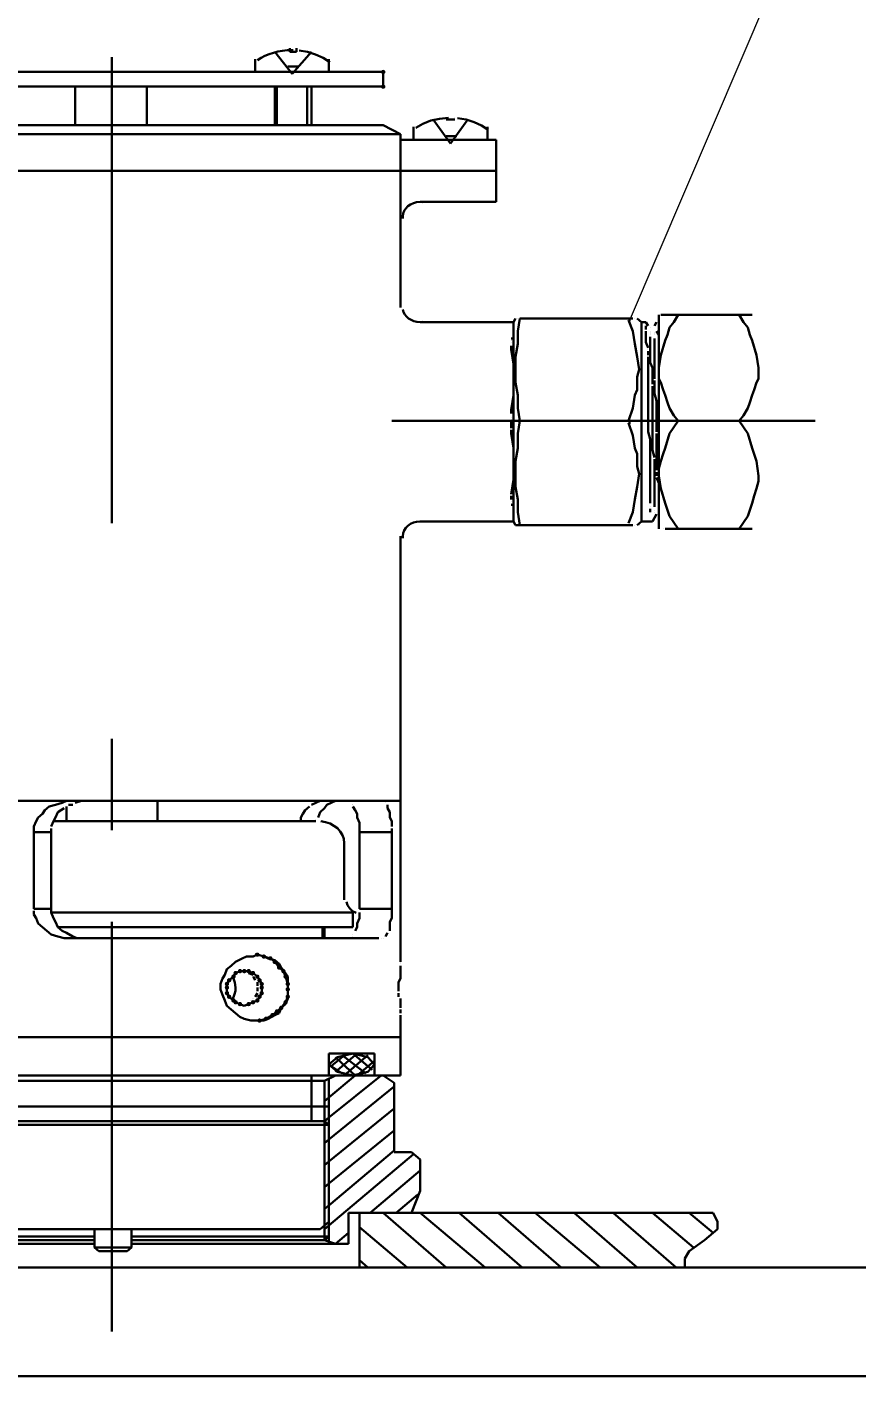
# Model space of a CAD drawing. Header units: millimetres. Extents: x 8981 to 59433, y 5244 to 14154.
# Drawn here: x 12238.2 to 12329.8, y 12409.3 to 12559.9 of the extents above; entities that cross this region are included whole.
import ezdxf

# ---------------------------------------------------------------- set-up
doc = ezdxf.new("R2010")
doc.units = ezdxf.units.MM
doc.layers.add('1实线层', color=7, linetype='Continuous', lineweight=30)
doc.layers.add('铁心', color=3, linetype='Continuous', lineweight=0)
doc.layers.add('4标注层', color=3, linetype='Continuous')
doc.layers.add('6细线层', color=4, linetype='Continuous')
doc.styles.get("Standard").update_dxf_attribs({"font": 'gbenor.shx', "bigfont": 'gbcbig.shx'})
doc.dimstyles.new('1-20英寸竖', dxfattribs={"dimscale": 20, "dimtxt": 3.5, "dimasz": 2.5, "dimexe": 1.5, "dimexo": 1, "dimgap": 0.5, "dimtad": 1, "dimdec": 0, "dimrnd": 1e-09, "dimzin": 12, "dimdsep": 46, "dimtxsty": 'Standard', "dimsah": 1, "dimcen": 0.09, "dimclrt": 1, "dimadec": 0, "dimazin": 3, "dimtfac": 1, "dimtdec": 0, "dimtofl": 0, "dimtmove": 0, "dimatfit": 3, "dimfxl": 0, "dimfrac": 2, "dimtolj": 1, "dimtzin": 12, "dimarcsym": 0})

# ---------------------------------------------------------------- blocks, each defined once
blk = doc.blocks.new('G$CAF17C028')
at = {"layer": '1实线层', "transparency": 33554559}
h = blk.add_hatch(color=7, dxfattribs=at)
edge = h.paths.add_edge_path(flags=16)
edge.add_arc((29.96, 132.09), 0.24, 0, 360)
h = blk.add_hatch(color=7, dxfattribs=at)
edge = h.paths.add_edge_path(flags=16)
edge.add_arc((29.96, 130.47), 0.24, 0, 360)
for points in [[(36.9, 127.05), (36.93, 127.05), (36.93, 127.02), (36.9, 127.02)], [(37.86, 127.05), (37.89, 127.05), (37.89, 127.02), (37.86, 127.02)], [(44.57, 104.88), (44.6, 104.88), (44.6, 104.85), (44.57, 104.85)], [(44.81, 104.88), (44.84, 104.88), (44.84, 104.85), (44.81, 104.85)], [(44.81, 104.88), (44.84, 104.88), (44.84, 104.85), (44.81, 104.85)], [(45.05, 104.88), (45.08, 104.88), (45.08, 104.85), (45.05, 104.85)], [(57.51, 104.88), (57.54, 104.88), (57.54, 104.85), (57.51, 104.85)], [(57.75, 104.88), (57.78, 104.88), (57.78, 104.85), (57.75, 104.85)], [(57.99, 104.88), (58.02, 104.88), (58.02, 104.85), (57.99, 104.85)], [(58.95, 104.48), (58.98, 104.48), (58.98, 104.45), (58.95, 104.45)], [(58.95, 104.48), (58.98, 104.48), (58.98, 104.45), (58.95, 104.45)], [(58.95, 104.28), (58.98, 104.28), (58.98, 104.24), (58.95, 104.24)], [(58.95, 104.28), (58.98, 104.28), (58.98, 104.24), (58.95, 104.24)], [(58.95, 104.28), (58.98, 104.28), (58.98, 104.24), (58.95, 104.24)], [(58.95, 104.07), (58.98, 104.07), (58.98, 104.04), (58.95, 104.04)], [(59.43, 103.87), (59.46, 103.87), (59.46, 103.84), (59.43, 103.84)], [(59.67, 103.87), (59.7, 103.87), (59.7, 103.84), (59.67, 103.84)], [(59.67, 103.87), (59.7, 103.87), (59.7, 103.84), (59.67, 103.84)], [(59.67, 103.87), (59.7, 103.87), (59.7, 103.84), (59.67, 103.84)], [(59.67, 103.87), (59.7, 103.87), (59.7, 103.84), (59.67, 103.84)], [(59.67, 103.87), (59.7, 103.87), (59.7, 103.84), (59.67, 103.84)], [(59.91, 104.07), (59.94, 104.07), (59.94, 104.04), (59.91, 104.04)], [(60.15, 104.48), (60.18, 104.48), (60.18, 104.45), (60.15, 104.45)], [(60.15, 104.28), (60.18, 104.28), (60.18, 104.24), (60.15, 104.24)], [(60.15, 104.28), (60.18, 104.28), (60.18, 104.24), (60.15, 104.24)], [(60.15, 104.07), (60.18, 104.07), (60.18, 104.04), (60.15, 104.04)], [(60.15, 103.87), (60.18, 103.87), (60.18, 103.84), (60.15, 103.84)], [(60.39, 105.29), (60.42, 105.29), (60.42, 105.25), (60.39, 105.25)], [(60.39, 104.48), (60.42, 104.48), (60.42, 104.45), (60.39, 104.45)], [(44.09, 102.66), (44.12, 102.66), (44.12, 102.63), (44.09, 102.63)], [(44.09, 102.66), (44.12, 102.66), (44.12, 102.63), (44.09, 102.63)], [(44.09, 102.66), (44.12, 102.66), (44.12, 102.63), (44.09, 102.63)], [(44.09, 102.66), (44.12, 102.66), (44.12, 102.63), (44.09, 102.63)], [(44.09, 102.46), (44.12, 102.46), (44.12, 102.42), (44.09, 102.42)], [(44.09, 102.46), (44.12, 102.46), (44.12, 102.42), (44.09, 102.42)], [(44.09, 102.46), (44.12, 102.46), (44.12, 102.42), (44.09, 102.42)], [(58.95, 103.67), (58.98, 103.67), (58.98, 103.64), (58.95, 103.64)], [(59.43, 103.67), (59.46, 103.67), (59.46, 103.64), (59.43, 103.64)], [(59.43, 103.67), (59.46, 103.67), (59.46, 103.64), (59.43, 103.64)], [(59.43, 103.67), (59.46, 103.67), (59.46, 103.64), (59.43, 103.64)], [(59.43, 103.47), (59.46, 103.47), (59.46, 103.43), (59.43, 103.43)], [(59.43, 103.27), (59.46, 103.27), (59.46, 103.23), (59.43, 103.23)], [(59.43, 103.27), (59.46, 103.27), (59.46, 103.23), (59.43, 103.23)], [(59.43, 103.06), (59.46, 103.06), (59.46, 103.03), (59.43, 103.03)], [(59.43, 102.86), (59.46, 102.86), (59.46, 102.83), (59.43, 102.83)], [(59.67, 103.67), (59.7, 103.67), (59.7, 103.64), (59.67, 103.64)], [(59.67, 103.67), (59.7, 103.67), (59.7, 103.64), (59.67, 103.64)], [(59.67, 103.67), (59.7, 103.67), (59.7, 103.64), (59.67, 103.64)], [(59.67, 103.47), (59.7, 103.47), (59.7, 103.43), (59.67, 103.43)], [(59.91, 103.27), (59.94, 103.27), (59.94, 103.23), (59.91, 103.23)], [(59.91, 103.06), (59.94, 103.06), (59.94, 103.03), (59.91, 103.03)], [(59.91, 103.06), (59.94, 103.06), (59.94, 103.03), (59.91, 103.03)], [(59.91, 102.86), (59.94, 102.86), (59.94, 102.83), (59.91, 102.83)], [(60.15, 103.67), (60.18, 103.67), (60.18, 103.64), (60.15, 103.64)], [(60.15, 103.47), (60.18, 103.47), (60.18, 103.43), (60.15, 103.43)], [(60.39, 102.46), (60.42, 102.46), (60.42, 102.42), (60.39, 102.42)], [(44.09, 102.25), (44.12, 102.25), (44.12, 102.22), (44.09, 102.22)], [(44.09, 102.05), (44.12, 102.05), (44.12, 102.02), (44.09, 102.02)], [(59.19, 101.65), (59.22, 101.65), (59.22, 101.61), (59.19, 101.61)], [(59.19, 101.45), (59.22, 101.45), (59.22, 101.41), (59.19, 101.41)], [(60.39, 101.24), (60.42, 101.24), (60.42, 101.21), (60.39, 101.21)], [(60.39, 101.04), (60.42, 101.04), (60.42, 101.01), (60.39, 101.01)], [(59.19, 100.84), (59.22, 100.84), (59.22, 100.81), (59.19, 100.81)], [(60.39, 100.84), (60.42, 100.84), (60.42, 100.81), (60.39, 100.81)], [(59.91, 98.21), (59.94, 98.21), (59.94, 98.18), (59.91, 98.18)], [(59.67, 97.4), (59.7, 97.4), (59.7, 97.37), (59.67, 97.37)], [(44.09, 94.37), (44.12, 94.37), (44.12, 94.34), (44.09, 94.34)], [(44.09, 94.17), (44.12, 94.17), (44.12, 94.14), (44.09, 94.14)], [(44.09, 93.97), (44.12, 93.97), (44.12, 93.93), (44.09, 93.93)], [(44.09, 93.76), (44.12, 93.76), (44.12, 93.73), (44.09, 93.73)], [(44.09, 93.56), (44.12, 93.56), (44.12, 93.53), (44.09, 93.53)], [(44.09, 92.75), (44.12, 92.75), (44.12, 92.72), (44.09, 92.72)], [(60.15, 92.35), (60.18, 92.35), (60.18, 92.32), (60.15, 92.32)], [(59.91, 89.32), (59.94, 89.32), (59.94, 89.28), (59.91, 89.28)], [(60.15, 88.1), (60.18, 88.1), (60.18, 88.07), (60.15, 88.07)], [(60.15, 87.5), (60.18, 87.5), (60.18, 87.46), (60.15, 87.46)], [(44.09, 85.48), (44.12, 85.48), (44.12, 85.44), (44.09, 85.44)], [(44.09, 84.87), (44.12, 84.87), (44.12, 84.84), (44.09, 84.84)], [(44.09, 84.87), (44.12, 84.87), (44.12, 84.84), (44.09, 84.84)], [(44.09, 84.67), (44.12, 84.67), (44.12, 84.63), (44.09, 84.63)], [(44.09, 84.67), (44.12, 84.67), (44.12, 84.63), (44.09, 84.63)], [(44.09, 84.47), (44.12, 84.47), (44.12, 84.43), (44.09, 84.43)], [(44.09, 84.47), (44.12, 84.47), (44.12, 84.43), (44.09, 84.43)], [(59.43, 84.47), (59.46, 84.47), (59.46, 84.43), (59.43, 84.43)], [(44.09, 84.26), (44.12, 84.26), (44.12, 84.23), (44.09, 84.23)], [(44.09, 84.26), (44.12, 84.26), (44.12, 84.23), (44.09, 84.23)], [(59.43, 84.26), (59.46, 84.26), (59.46, 84.23), (59.43, 84.23)], [(59.43, 84.06), (59.46, 84.06), (59.46, 84.03), (59.43, 84.03)], [(59.43, 83.46), (59.46, 83.46), (59.46, 83.42), (59.43, 83.42)], [(59.67, 83.25), (59.7, 83.25), (59.7, 83.22), (59.67, 83.22)], [(59.67, 83.05), (59.7, 83.05), (59.7, 83.02), (59.67, 83.02)], [(59.67, 82.85), (59.7, 82.85), (59.7, 82.82), (59.67, 82.82)], [(59.91, 83.86), (59.94, 83.86), (59.94, 83.83), (59.91, 83.83)], [(59.91, 83.86), (59.94, 83.86), (59.94, 83.83), (59.91, 83.83)], [(59.91, 83.66), (59.94, 83.66), (59.94, 83.62), (59.91, 83.62)], [(59.91, 83.46), (59.94, 83.46), (59.94, 83.42), (59.91, 83.42)], [(60.15, 83.25), (60.18, 83.25), (60.18, 83.22), (60.15, 83.22)], [(60.15, 83.25), (60.18, 83.25), (60.18, 83.22), (60.15, 83.22)], [(60.15, 83.25), (60.18, 83.25), (60.18, 83.22), (60.15, 83.22)], [(60.15, 83.05), (60.18, 83.05), (60.18, 83.02), (60.15, 83.02)], [(60.15, 83.05), (60.18, 83.05), (60.18, 83.02), (60.15, 83.02)], [(60.39, 84.26), (60.42, 84.26), (60.42, 84.23), (60.39, 84.23)], [(60.39, 84.06), (60.42, 84.06), (60.42, 84.03), (60.39, 84.03)], [(60.39, 84.06), (60.42, 84.06), (60.42, 84.03), (60.39, 84.03)], [(60.39, 83.86), (60.42, 83.86), (60.42, 83.83), (60.39, 83.83)], [(60.39, 83.66), (60.42, 83.66), (60.42, 83.62), (60.39, 83.62)], [(60.39, 83.66), (60.42, 83.66), (60.42, 83.62), (60.39, 83.62)], [(57.75, 82.04), (57.78, 82.04), (57.78, 82.01), (57.75, 82.01)], [(57.99, 82.04), (58.02, 82.04), (58.02, 82.01), (57.99, 82.01)], [(57.99, 82.04), (58.02, 82.04), (58.02, 82.01), (57.99, 82.01)], [(57.99, 82.04), (58.02, 82.04), (58.02, 82.01), (57.99, 82.01)], [(58.23, 82.04), (58.26, 82.04), (58.26, 82.01), (58.23, 82.01)], [(58.23, 82.04), (58.26, 82.04), (58.26, 82.01), (58.23, 82.01)], [(58.23, 82.04), (58.26, 82.04), (58.26, 82.01), (58.23, 82.01)], [(59.67, 82.65), (59.7, 82.65), (59.7, 82.61), (59.67, 82.61)], [(59.67, 82.44), (59.7, 82.44), (59.7, 82.41), (59.67, 82.41)], [(59.67, 82.44), (59.7, 82.44), (59.7, 82.41), (59.67, 82.41)], [(60.39, 81.64), (60.42, 81.64), (60.42, 81.6), (60.39, 81.6)], [(60.63, 81.64), (60.66, 81.64), (60.66, 81.6), (60.63, 81.6)], [(60.87, 81.64), (60.9, 81.64), (60.9, 81.6), (60.87, 81.6)], [(61.11, 81.64), (61.14, 81.64), (61.14, 81.6), (61.11, 81.6)], [(-4.09, 51.36), (-4.06, 51.36), (-4.06, 51.33), (-4.09, 51.33)], [(22.99, 51.56), (23.03, 51.56), (23.03, 51.53), (22.99, 51.53)], [(26.11, 51.56), (26.14, 51.56), (26.14, 51.53), (26.11, 51.53)], [(26.35, 51.36), (26.38, 51.36), (26.38, 51.33), (26.35, 51.33)], [(29.95, 51.56), (29.98, 51.56), (29.98, 51.53), (29.95, 51.53)], [(30.19, 51.36), (30.22, 51.36), (30.22, 51.33), (30.19, 51.33)], [(-5.05, 50.96), (-5.02, 50.96), (-5.02, 50.92), (-5.05, 50.92)], [(-4.81, 51.16), (-4.78, 51.16), (-4.78, 51.12), (-4.81, 51.12)], [(21.8, 50.96), (21.83, 50.96), (21.83, 50.92), (21.8, 50.92)], [(22.75, 49.74), (22.79, 49.74), (22.79, 49.71), (22.75, 49.71)], [(26.59, 51.16), (26.62, 51.16), (26.62, 51.12), (26.59, 51.12)], [(26.59, 50.96), (26.62, 50.96), (26.62, 50.92), (26.59, 50.92)], [(-6.73, 48.73), (-6.69, 48.73), (-6.69, 48.7), (-6.73, 48.7)], [(22.51, 49.54), (22.55, 49.54), (22.55, 49.51), (22.51, 49.51)], [(22.51, 49.34), (22.55, 49.34), (22.55, 49.31), (22.51, 49.31)], [(30.9, 48.73), (30.94, 48.73), (30.94, 48.7), (30.9, 48.7)], [(-8.65, 39.43), (-8.61, 39.43), (-8.61, 39.4), (-8.65, 39.4)], [(27.31, 39.43), (27.34, 39.43), (27.34, 39.4), (27.31, 39.4)], [(27.31, 39.23), (27.34, 39.23), (27.34, 39.2), (27.31, 39.2)], [(25.87, 36.4), (25.9, 36.4), (25.9, 36.37), (25.87, 36.37)], [(26.11, 36.4), (26.14, 36.4), (26.14, 36.37), (26.11, 36.37)], [(26.35, 36.6), (26.38, 36.6), (26.38, 36.57), (26.35, 36.57)], [(26.59, 36.81), (26.62, 36.81), (26.62, 36.77), (26.59, 36.77)], [(26.59, 36.6), (26.62, 36.6), (26.62, 36.57), (26.59, 36.57)], [(26.83, 37.01), (26.86, 37.01), (26.86, 36.98), (26.83, 36.98)], [(29.71, 36.4), (29.74, 36.4), (29.74, 36.37), (29.71, 36.37)], [(29.95, 36.4), (29.98, 36.4), (29.98, 36.37), (29.95, 36.37)], [(30.19, 36.6), (30.22, 36.6), (30.22, 36.57), (30.19, 36.57)], [(30.66, 37.21), (30.7, 37.21), (30.7, 37.18), (30.66, 37.18)], [(31.86, 33.77), (31.9, 33.77), (31.9, 33.74), (31.86, 33.74)], [(31.86, 33.57), (31.9, 33.57), (31.9, 33.54), (31.86, 33.54)], [(31.86, 33.37), (31.9, 33.37), (31.9, 33.34), (31.86, 33.34)], [(14.37, 32.76), (14.4, 32.76), (14.4, 32.73), (14.37, 32.73)], [(14.61, 32.76), (14.64, 32.76), (14.64, 32.73), (14.61, 32.73)], [(14.61, 32.76), (14.64, 32.76), (14.64, 32.73), (14.61, 32.73)], [(14.84, 32.56), (14.88, 32.56), (14.88, 32.53), (14.84, 32.53)], [(15.56, 32.36), (15.6, 32.36), (15.6, 32.33), (15.56, 32.33)], [(15.8, 31.75), (15.84, 31.75), (15.84, 31.72), (15.8, 31.72)], [(16.04, 31.15), (16.08, 31.15), (16.08, 31.11), (16.04, 31.11)], [(16.04, 30.54), (16.08, 30.54), (16.08, 30.51), (16.04, 30.51)], [(31.62, 30.34), (31.66, 30.34), (31.66, 30.3), (31.62, 30.3)], [(14.61, 29.12), (14.64, 29.12), (14.64, 29.09), (14.61, 29.09)], [(14.61, 28.92), (14.64, 28.92), (14.64, 28.89), (14.61, 28.89)], [(14.84, 29.12), (14.88, 29.12), (14.88, 29.09), (14.84, 29.09)], [(15.08, 29.33), (15.12, 29.33), (15.12, 29.29), (15.08, 29.29)], [(15.32, 29.53), (15.36, 29.53), (15.36, 29.5), (15.32, 29.5)], [(15.56, 29.73), (15.6, 29.73), (15.6, 29.7), (15.56, 29.7)], [(15.8, 29.93), (15.84, 29.93), (15.84, 29.9), (15.8, 29.9)], [(31.86, 29.73), (31.9, 29.73), (31.9, 29.7), (31.86, 29.7)], [(31.86, 28.52), (31.9, 28.52), (31.9, 28.49), (31.86, 28.49)], [(31.86, 28.11), (31.9, 28.11), (31.9, 28.08), (31.86, 28.08)], [(31.86, 28.11), (31.9, 28.11), (31.9, 28.08), (31.86, 28.08)], [(31.86, 28.11), (31.9, 28.11), (31.9, 28.08), (31.86, 28.08)], [(31.86, 27.91), (31.9, 27.91), (31.9, 27.88), (31.86, 27.88)], [(31.86, 27.91), (31.9, 27.91), (31.9, 27.88), (31.86, 27.88)], [(31.86, 27.91), (31.9, 27.91), (31.9, 27.88), (31.86, 27.88)], [(28.99, 22.86), (29.02, 22.86), (29.02, 22.83), (28.99, 22.83)], [(-3.85, 4.26), (-3.82, 4.26), (-3.82, 4.23), (-3.85, 4.23)], [(4.06, 4.26), (4.09, 4.26), (4.09, 4.23), (4.06, 4.23)]]:
    blk.add_hatch(color=7, dxfattribs=at).paths.add_polyline_path(points, flags=16)
h = blk.add_hatch(color=7, dxfattribs=at)
edge = h.paths.add_edge_path(flags=16)
edge.add_arc((16.06, 34.57), 0.24, 0, 360)
h = blk.add_hatch(color=7, dxfattribs=at)
edge = h.paths.add_edge_path(flags=16)
edge.add_arc((16.78, 34.36), 0.24, 0, 360)
h = blk.add_hatch(color=7, dxfattribs=at)
edge = h.paths.add_edge_path(flags=16)
edge.add_arc((17.5, 34.16), 0.24, 0, 360)
h = blk.add_hatch(color=7, dxfattribs=at)
edge = h.paths.add_edge_path(flags=16)
edge.add_arc((17.98, 33.76), 0.24, 0, 360)
h = blk.add_hatch(color=7, dxfattribs=at)
edge = h.paths.add_edge_path(flags=16)
edge.add_arc((18.46, 33.15), 0.24, 0, 360)
h = blk.add_hatch(color=7, dxfattribs=at)
edge = h.paths.add_edge_path(flags=16)
edge.add_arc((12.94, 31.74), 0.24, 0, 360)
h = blk.add_hatch(color=7, dxfattribs=at)
edge = h.paths.add_edge_path(flags=16)
edge.add_arc((13.42, 32.14), 0.24, 0, 360)
h = blk.add_hatch(color=7, dxfattribs=at)
edge = h.paths.add_edge_path(flags=16)
edge.add_arc((13.66, 32.54), 0.24, 0, 360)
h = blk.add_hatch(color=7, dxfattribs=at)
edge = h.paths.add_edge_path(flags=16)
edge.add_arc((14.14, 32.75), 0.24, 0, 360)
h = blk.add_hatch(color=7, dxfattribs=at)
edge = h.paths.add_edge_path(flags=16)
edge.add_arc((14.62, 32.75), 0.24, 0, 360)
h = blk.add_hatch(color=7, dxfattribs=at)
edge = h.paths.add_edge_path(flags=16)
edge.add_arc((15.1, 32.75), 0.24, 0, 360)
h = blk.add_hatch(color=7, dxfattribs=at)
edge = h.paths.add_edge_path(flags=16)
edge.add_arc((15.58, 32.54), 0.24, 0, 360)
h = blk.add_hatch(color=7, dxfattribs=at)
edge = h.paths.add_edge_path(flags=16)
edge.add_arc((16.06, 32.14), 0.24, 0, 360)
h = blk.add_hatch(color=7, dxfattribs=at)
edge = h.paths.add_edge_path(flags=16)
edge.add_arc((16.3, 31.74), 0.24, 0, 360)
h = blk.add_hatch(color=7, dxfattribs=at)
edge = h.paths.add_edge_path(flags=16)
edge.add_arc((18.94, 32.75), 0.24, 0, 360)
h = blk.add_hatch(color=7, dxfattribs=at)
edge = h.paths.add_edge_path(flags=16)
edge.add_arc((19.18, 32.14), 0.24, 0, 360)
h = blk.add_hatch(color=7, dxfattribs=at)
edge = h.paths.add_edge_path(flags=16)
edge.add_arc((12.7, 31.33), 0.24, 0, 360)
h = blk.add_hatch(color=7, dxfattribs=at)
edge = h.paths.add_edge_path(flags=16)
edge.add_arc((12.7, 30.93), 0.24, 0, 360)
h = blk.add_hatch(color=7, dxfattribs=at)
edge = h.paths.add_edge_path(flags=16)
edge.add_arc((12.7, 30.32), 0.24, 0, 360)
h = blk.add_hatch(color=7, dxfattribs=at)
edge = h.paths.add_edge_path(flags=16)
edge.add_arc((12.94, 29.92), 0.24, 0, 360)
h = blk.add_hatch(color=7, dxfattribs=at)
edge = h.paths.add_edge_path(flags=16)
edge.add_arc((16.3, 29.92), 0.24, 0, 360)
h = blk.add_hatch(color=7, dxfattribs=at)
edge = h.paths.add_edge_path(flags=16)
edge.add_arc((16.54, 31.33), 0.24, 0, 360)
h = blk.add_hatch(color=7, dxfattribs=at)
edge = h.paths.add_edge_path(flags=16)
edge.add_arc((16.54, 30.93), 0.24, 0, 360)
h = blk.add_hatch(color=7, dxfattribs=at)
edge = h.paths.add_edge_path(flags=16)
edge.add_arc((16.54, 30.32), 0.24, 0, 360)
h = blk.add_hatch(color=7, dxfattribs=at)
edge = h.paths.add_edge_path(flags=16)
edge.add_arc((19.42, 31.33), 0.24, 0, 360)
h = blk.add_hatch(color=7, dxfattribs=at)
edge = h.paths.add_edge_path(flags=16)
edge.add_arc((19.42, 30.73), 0.24, 0, 360)
h = blk.add_hatch(color=7, dxfattribs=at)
edge = h.paths.add_edge_path(flags=16)
edge.add_arc((19.42, 29.92), 0.24, 0, 360)
h = blk.add_hatch(color=7, dxfattribs=at)
edge = h.paths.add_edge_path(flags=16)
edge.add_arc((13.42, 29.51), 0.24, 0, 360)
h = blk.add_hatch(color=7, dxfattribs=at)
edge = h.paths.add_edge_path(flags=16)
edge.add_arc((13.66, 29.31), 0.24, 0, 360)
h = blk.add_hatch(color=7, dxfattribs=at)
edge = h.paths.add_edge_path(flags=16)
edge.add_arc((14.14, 29.11), 0.24, 0, 360)
h = blk.add_hatch(color=7, dxfattribs=at)
edge = h.paths.add_edge_path(flags=16)
edge.add_arc((15.1, 29.11), 0.24, 0, 360)
h = blk.add_hatch(color=7, dxfattribs=at)
edge = h.paths.add_edge_path(flags=16)
edge.add_arc((15.58, 29.31), 0.24, 0, 360)
h = blk.add_hatch(color=7, dxfattribs=at)
edge = h.paths.add_edge_path(flags=16)
edge.add_arc((16.06, 29.51), 0.24, 0, 360)
h = blk.add_hatch(color=7, dxfattribs=at)
edge = h.paths.add_edge_path(flags=16)
edge.add_arc((18.7, 28.7), 0.24, 0, 360)
h = blk.add_hatch(color=7, dxfattribs=at)
edge = h.paths.add_edge_path(flags=16)
edge.add_arc((19.18, 29.31), 0.24, 0, 360)
h = blk.add_hatch(color=7, dxfattribs=at)
edge = h.paths.add_edge_path(flags=16)
edge.add_arc((16.3, 27.29), 0.24, 0, 360)
h = blk.add_hatch(color=7, dxfattribs=at)
edge = h.paths.add_edge_path(flags=16)
edge.add_arc((17.02, 27.49), 0.24, 0, 360)
h = blk.add_hatch(color=7, dxfattribs=at)
edge = h.paths.add_edge_path(flags=16)
edge.add_arc((17.74, 27.9), 0.24, 0, 360)
h = blk.add_hatch(color=7, dxfattribs=at)
edge = h.paths.add_edge_path(flags=16)
edge.add_arc((18.22, 28.3), 0.24, 0, 360)
at = {"layer": '1实线层'}
for p, q in [((17.98, 134.31), (19.89, 131.89)), ((19.66, 134.72), (19.66, 134.31)), ((19.66, 134.31), (20.37, 134.31)), ((22.05, 134.31), (19.89, 131.89)), ((20.37, 134.72), (20.37, 134.31)), ((0, 133.71), (0, 82.23)), ((15.82, 133.5), (15.82, 132.09)), ((19.42, 132.69), (20.61, 132.69)), ((23.97, 133.5), (23.97, 132.09)), ((-29.96, 132.09), (29.96, 132.09)), ((23.97, 132.09), (15.82, 132.09)), ((29.96, 132.09), (29.96, 130.47)), ((29.96, 130.47), (-29.96, 130.47)), ((3.84, 130.47), (-4.08, 130.47)), ((-4.08, 130.47), (-4.08, 126.23)), ((3.84, 130.47), (3.84, 126.23)), ((17.98, 130.47), (17.98, 126.23)), ((18.22, 130.47), (18.22, 126.23)), ((21.57, 130.47), (21.57, 126.23)), ((22.05, 130.47), (22.05, 126.23)), ((35.48, 126.83), (37.39, 124.2)), ((36.91, 126.83), (37.87, 126.83)), ((39.31, 126.83), (37.39, 124.2)), ((22.05, 125.22), (-32.12, 125.22)), ((-29.96, 126.23), (15.34, 126.23)), ((-10.07, 126.23), (-6.47, 126.23)), ((6.47, 126.23), (9.83, 126.23)), ((27.33, 126.23), (9.83, 126.23)), ((22.05, 126.23), (29.96, 126.23)), ((31.88, 125.22), (22.05, 125.22)), ((29.96, 126.23), (27.33, 126.23)), ((29.96, 126.23), (31.88, 125.22)), ((29.96, 126.23), (31.88, 125.22)), ((31.88, 125.22), (31.88, 121.17)), ((31.88, 125.22), (31.88, 124.61)), ((33.32, 126.02), (33.32, 124.61)), ((36.91, 125.01), (38.11, 125.01)), ((41.47, 126.02), (41.47, 124.61)), ((39.79, 124.61), (31.88, 124.61)), ((41.47, 124.61), (33.32, 124.61)), ((42.43, 124.61), (39.79, 124.61)), ((42.43, 124.61), (42.43, 121.17)), ((-32.12, 121.17), (9.83, 121.17)), ((9.83, 121.17), (23.73, 121.17)), ((9.83, 121.17), (12.22, 121.17)), ((12.22, 121.17), (14.38, 121.17)), ((23.73, 121.17), (42.43, 121.17)), ((31.88, 121.17), (31.88, 106.08)), ((42.43, 121.17), (42.43, 117.74)), ((34.04, 117.74), (35.48, 117.74)), ((35.95, 117.74), (35.48, 117.74)), ((35.95, 117.74), (38.83, 117.74)), ((39.31, 117.74), (38.83, 117.74)), ((39.31, 117.74), (42.43, 117.74)), ((31.88, 116.12), (31.88, 106.08)), ((44.34, 104.46), (34.04, 104.46)), ((44.58, 104.87), (44.34, 104.46)), ((44.34, 104.46), (44.34, 87.28)), ((44.34, 104.46), (44.34, 84.05)), ((45.06, 104.87), (44.82, 103.45)), ((57.05, 104.87), (45.06, 104.87)), ((57.05, 104.87), (57.53, 104.87)), ((57.05, 104.66), (57.53, 103.45)), ((57.05, 104.66), (57.29, 104.66)), ((58.01, 104.87), (58.49, 104.46)), ((58.97, 104.46), (58.49, 104.46)), ((58.49, 104.46), (58.49, 82.43)), ((58.97, 104.46), (59.21, 104.06)), ((58.97, 104.06), (58.97, 103.65)), ((60.16, 104.46), (59.92, 104.06)), ((60.4, 105.27), (60.4, 99.41)), ((60.64, 105.27), (61.12, 105.27)), ((61.12, 105.27), (61.6, 105.27)), ((61.6, 105.27), (62.56, 105.27)), ((62.08, 104.46), (61.6, 103.86)), ((62.56, 105.27), (62.08, 104.46)), ((62.56, 105.27), (69.27, 105.27)), ((69.27, 105.27), (70.23, 105.27)), ((69.27, 105.27), (69.75, 104.46)), ((69.75, 104.46), (70.23, 103.86)), ((70.23, 105.27), (70.71, 105.27)), ((44.1, 102.64), (44.34, 102.64)), ((44.82, 103.45), (44.82, 102.04)), ((57.53, 103.45), (57.77, 102.04)), ((58.97, 103.45), (58.97, 103.05)), ((58.97, 103.05), (58.97, 102.64)), ((58.97, 102.64), (58.97, 102.24)), ((59.45, 102.84), (59.45, 102.44)), ((59.45, 102.44), (59.45, 102.04)), ((59.92, 102.64), (59.92, 101.83)), ((60.16, 103.45), (60.4, 103.05)), ((60.4, 103.05), (60.4, 102.64)), ((60.4, 102.44), (60.4, 101.83)), ((61.12, 102.44), (60.64, 100.82)), ((61.36, 103.05), (61.12, 102.44)), ((61.6, 103.86), (61.36, 103.05)), ((70.23, 103.86), (70.47, 103.05)), ((70.47, 103.05), (70.71, 102.44)), ((70.71, 102.44), (71.19, 100.82)), ((44.1, 101.83), (44.1, 101.43)), ((44.1, 101.43), (44.34, 99.81)), ((44.82, 102.04), (44.58, 100.62)), ((57.77, 102.04), (58.01, 100.62)), ((58.97, 102.24), (59.21, 101.63)), ((59.21, 101.23), (59.21, 100.82)), ((59.45, 102.04), (59.45, 101.63)), ((59.45, 101.63), (59.45, 101.23)), ((59.45, 101.23), (59.45, 100.62)), ((59.92, 101.83), (59.92, 101.02)), ((59.92, 101.02), (59.92, 99.81)), ((60.4, 101.83), (60.4, 101.43)), ((44.34, 99.81), (44.34, 97.99)), ((44.58, 100.62), (44.58, 99.21)), ((58.01, 100.62), (58.25, 99.21)), ((59.21, 100.62), (59.21, 99.21)), ((59.45, 100.62), (59.45, 100.01)), ((59.45, 100.01), (59.69, 99.41)), ((59.69, 99.41), (59.69, 98.8)), ((59.92, 99.81), (59.92, 98.6)), ((60.4, 100.82), (60.4, 100.42)), ((60.64, 100.82), (60.4, 99.41)), ((60.4, 100.42), (60.4, 99.81)), ((60.4, 99.81), (60.4, 99)), ((60.4, 99.41), (60.4, 87.48)), ((60.4, 99.41), (60.4, 99)), ((71.19, 100.82), (71.43, 99.41)), ((71.43, 99.41), (71.43, 99)), ((44.34, 97.99), (44.34, 96.38)), ((44.58, 99.21), (44.58, 97.79)), ((58.25, 99.21), (58.01, 98.4)), ((58.01, 98.4), (58.01, 97.79)), ((59.21, 99.21), (59.21, 97.79)), ((59.69, 98.8), (59.69, 98.4)), ((59.69, 98.4), (59.69, 97.99)), ((59.69, 97.99), (59.69, 97.59)), ((59.92, 98.6), (59.92, 98.2)), ((59.92, 97.99), (59.92, 97.59)), ((60.4, 99), (60.4, 98.6)), ((60.4, 98.6), (60.4, 98.2)), ((60.4, 98.2), (60.64, 97.79)), ((71.43, 98.2), (71.19, 97.79)), ((71.43, 99), (71.43, 98.6)), ((71.43, 98.6), (71.43, 98.2)), ((44.34, 96.38), (44.1, 94.76)), ((44.58, 97.79), (44.82, 96.38)), ((44.82, 96.38), (44.82, 94.96)), ((57.77, 96.38), (57.53, 94.96)), ((58.01, 96.98), (57.77, 96.38)), ((58.01, 97.79), (58.01, 96.98)), ((59.21, 97.79), (59.21, 97.18)), ((59.21, 97.18), (59.21, 96.38)), ((59.21, 96.38), (59.21, 95.57)), ((59.69, 97.39), (59.69, 96.58)), ((59.69, 96.58), (59.69, 95.77)), ((59.92, 97.59), (59.92, 97.18)), ((59.92, 97.18), (59.92, 96.58)), ((59.92, 96.58), (60.16, 95.77)), ((60.64, 97.79), (60.88, 96.98)), ((60.88, 96.98), (61.12, 96.38)), ((61.12, 96.38), (61.36, 95.57)), ((70.71, 96.38), (70.47, 95.57)), ((70.95, 96.98), (70.71, 96.38)), ((71.19, 97.79), (70.95, 96.98)), ((44.82, 94.96), (45.06, 93.55)), ((57.53, 94.96), (57.05, 93.55)), ((59.21, 95.57), (59.21, 94.76)), ((59.69, 95.77), (59.69, 94.96)), ((59.69, 94.96), (59.69, 94.15)), ((60.16, 95.77), (60.16, 94.96)), ((60.16, 94.96), (60.16, 94.35)), ((61.36, 95.57), (61.6, 94.96)), ((61.6, 94.96), (62.08, 94.15)), ((70.23, 94.96), (69.75, 94.15)), ((70.47, 95.57), (70.23, 94.96)), ((30.92, 93.55), (77.66, 93.55)), ((44.1, 94.76), (44.1, 94.35)), ((44.1, 93.55), (44.1, 93.14)), ((45.06, 93.55), (44.82, 92.13)), ((57.05, 93.55), (45.06, 93.55)), ((57.05, 93.55), (57.29, 93.55)), ((57.05, 93.34), (57.29, 93.34)), ((57.05, 93.34), (57.53, 91.93)), ((59.21, 94.76), (59.21, 94.35)), ((59.21, 94.35), (59.21, 93.95)), ((59.21, 93.95), (59.21, 93.55)), ((59.21, 93.55), (59.21, 93.14)), ((59.69, 94.15), (59.69, 93.34)), ((59.69, 93.34), (59.69, 92.74)), ((60.16, 94.35), (60.16, 93.55)), ((60.16, 93.55), (60.16, 92.74)), ((62.56, 93.55), (61.6, 92.13)), ((62.08, 94.15), (62.56, 93.55)), ((62.56, 93.55), (69.27, 93.55)), ((69.75, 94.15), (69.27, 93.55)), ((69.27, 93.55), (70.23, 92.13)), ((44.1, 93.14), (44.1, 92.74)), ((44.1, 92.54), (44.1, 92.13)), ((44.1, 92.13), (44.34, 90.51)), ((44.82, 92.13), (44.82, 90.51)), ((57.53, 91.93), (57.77, 90.51)), ((59.21, 93.14), (59.21, 92.33)), ((59.21, 92.33), (59.45, 91.52)), ((59.69, 92.74), (59.69, 92.33)), ((59.69, 92.33), (59.69, 91.93)), ((59.69, 91.93), (59.69, 91.52)), ((60.16, 92.74), (60.16, 92.33)), ((60.16, 92.13), (60.16, 91.73)), ((61.6, 92.13), (61.12, 90.51)), ((70.23, 92.13), (70.71, 90.51)), ((44.34, 90.51), (44.34, 88.9)), ((44.82, 90.51), (44.58, 89.1)), ((57.77, 90.51), (58.01, 89.91)), ((59.45, 91.52), (59.45, 91.12)), ((59.45, 91.12), (59.45, 90.72)), ((59.45, 90.72), (59.45, 90.31)), ((59.69, 91.52), (59.69, 91.12)), ((59.69, 91.12), (59.69, 90.31)), ((60.16, 91.73), (60.16, 91.32)), ((60.16, 91.32), (60.16, 90.51)), ((60.16, 90.51), (60.16, 89.91)), ((61.12, 90.51), (60.88, 89.91)), ((70.71, 90.51), (71.19, 89.1)), ((44.34, 88.9), (44.34, 87.08)), ((44.58, 89.1), (44.58, 87.68)), ((58.01, 89.91), (58.01, 89.1)), ((58.01, 89.1), (58.01, 88.49)), ((59.45, 90.31), (59.45, 89.91)), ((59.45, 89.91), (59.45, 89.3)), ((59.45, 89.3), (59.45, 88.49)), ((59.69, 90.31), (59.92, 89.5)), ((59.92, 89.3), (59.92, 88.9)), ((59.92, 88.9), (59.92, 88.49)), ((60.16, 89.91), (60.16, 89.1)), ((60.16, 89.1), (60.16, 88.49)), ((60.64, 89.1), (60.4, 88.29)), ((60.88, 89.91), (60.64, 89.1)), ((71.19, 89.1), (71.43, 87.48)), ((44.58, 87.68), (44.58, 86.27)), ((58.01, 88.49), (58.25, 87.68)), ((58.25, 87.68), (58.01, 86.27)), ((59.45, 88.49), (59.45, 87.68)), ((59.45, 87.68), (59.45, 87.08)), ((59.92, 88.49), (59.92, 88.09)), ((59.92, 88.09), (59.92, 86.88)), ((60.16, 88.49), (60.16, 88.09)), ((60.16, 87.89), (60.16, 87.48)), ((60.4, 88.29), (60.4, 87.48)), ((60.4, 87.48), (60.4, 81.62)), ((60.4, 87.48), (60.64, 86.07)), ((71.43, 87.48), (71.43, 86.88)), ((44.34, 87.08), (44.1, 85.46)), ((44.34, 87.28), (44.34, 82.43)), ((44.58, 86.27), (44.82, 84.85)), ((58.01, 86.27), (57.77, 84.85)), ((59.45, 87.08), (59.45, 86.47)), ((59.45, 86.47), (59.45, 85.86)), ((59.45, 85.86), (59.45, 85.26)), ((59.92, 86.88), (59.92, 85.66)), ((60.16, 87.28), (60.4, 86.67)), ((60.4, 86.67), (60.4, 86.07)), ((60.4, 86.07), (60.4, 85.66)), ((60.64, 86.07), (61.12, 84.45)), ((71.19, 86.07), (70.95, 85.26)), ((71.43, 86.88), (71.19, 86.07)), ((44.1, 85.26), (44.1, 84.85)), ((44.82, 84.85), (44.82, 83.44)), ((57.77, 84.85), (57.53, 83.44)), ((59.45, 85.26), (59.45, 84.85)), ((59.45, 84.85), (59.45, 84.45)), ((59.92, 85.66), (59.92, 85.26)), ((59.92, 85.26), (59.92, 84.85)), ((59.92, 84.85), (59.92, 84.45)), ((59.92, 84.45), (59.92, 84.05)), ((60.4, 85.66), (60.4, 85.06)), ((60.4, 85.06), (60.4, 84.65)), ((60.4, 84.65), (60.4, 84.25)), ((61.12, 84.45), (61.6, 83.03)), ((70.71, 84.45), (70.23, 83.03)), ((70.95, 85.26), (70.71, 84.45)), ((44.1, 84.25), (44.34, 84.25)), ((44.34, 84.05), (44.34, 82.43)), ((44.82, 83.44), (45.06, 82.02)), ((57.53, 83.44), (57.05, 82.23)), ((59.45, 83.84), (59.45, 83.44)), ((59.92, 82.83), (59.69, 82.43)), ((60.16, 83.24), (59.92, 82.83)), ((61.6, 83.03), (62.56, 81.62)), ((70.23, 83.03), (69.27, 81.62)), ((34.04, 82.43), (44.34, 82.43)), ((44.34, 82.43), (44.58, 82.02)), ((44.58, 82.02), (45.06, 82.02)), ((57.05, 82.02), (45.06, 82.02)), ((57.53, 82.02), (57.05, 82.02)), ((57.05, 82.02), (57.29, 82.02)), ((58.49, 82.43), (58.01, 82.02)), ((58.49, 82.43), (59.69, 82.43)), ((61.6, 81.62), (61.12, 81.62)), ((62.56, 81.62), (61.6, 81.62)), ((62.56, 81.62), (69.27, 81.62)), ((70.23, 81.62), (69.27, 81.62)), ((70.71, 81.62), (70.23, 81.62)), ((31.88, 80.81), (31.88, 33.76)), ((31.88, 80.81), (31.88, 51.55)), ((0, 58.42), (0, 48.31)), ((-25.89, 51.55), (2.4, 51.55)), ((-5.51, 51.34), (-6.23, 51.14)), ((-5.03, 51.55), (-5.51, 51.34)), ((-5.03, 51.55), (-4.55, 51.55)), ((29.48, 51.55), (-4.55, 51.55)), ((-3.36, 51.55), (-4.08, 51.34)), ((-2.64, 51.55), (-3.36, 51.55)), ((5.03, 51.55), (5.03, 49.32)), ((22.53, 51.34), (22.05, 51.14)), ((23.01, 51.55), (22.53, 51.34)), ((23.25, 51.55), (28.52, 51.55)), ((24.21, 51.34), (23.73, 51.14)), ((24.69, 51.55), (24.21, 51.34)), ((25.17, 51.55), (24.69, 51.55)), ((31.88, 51.55), (28.52, 51.55)), ((29.48, 51.55), (29.96, 51.55)), ((-8.15, 49.73), (-8.39, 49.32)), ((-7.67, 50.13), (-8.15, 49.73)), ((-7.43, 50.54), (-7.67, 50.13)), ((-6.95, 50.94), (-7.43, 50.54)), ((-6.23, 51.14), (-6.95, 50.94)), ((-6.23, 49.73), (-6.47, 49.32)), ((-5.99, 50.33), (-6.23, 49.73)), ((-5.27, 50.74), (-5.99, 50.33)), ((-5.03, 50.94), (-5.03, 49.32)), ((-4.31, 51.14), (-4.79, 51.14)), ((21.09, 50.13), (20.85, 49.73)), ((20.85, 49.73), (20.85, 49.32)), ((21.33, 50.54), (21.09, 50.13)), ((21.81, 50.94), (21.33, 50.54)), ((23.01, 50.33), (22.77, 49.73)), ((23.49, 50.74), (23.01, 50.33)), ((23.73, 51.14), (23.49, 50.74)), ((26.61, 50.94), (26.85, 50.54)), ((26.85, 50.54), (27.09, 50.13)), ((27.09, 50.13), (27.09, 49.73)), ((27.09, 49.73), (27.33, 49.12)), ((30.44, 51.14), (30.44, 50.74)), ((30.44, 50.74), (30.68, 50.33)), ((30.68, 50.33), (30.68, 49.73)), ((30.68, 49.73), (30.92, 49.32)), ((-8.39, 49.32), (-8.63, 48.72)), ((-8.63, 48.72), (-8.63, 48.11)), ((-6.47, 49.32), (-6.71, 48.72)), ((-6.71, 48.51), (-6.71, 48.11)), ((3.12, 49.32), (-6.47, 49.32)), ((3.12, 49.32), (-5.99, 49.32)), ((3.12, 49.32), (22.53, 49.32)), ((27.33, 49.12), (27.33, 48.72)), ((27.33, 48.72), (27.33, 48.11)), ((30.92, 49.32), (30.92, 48.72)), ((30.92, 48.51), (30.92, 48.11)), ((-8.63, 48.11), (-8.63, 39.62)), ((-6.71, 48.11), (-8.63, 48.11)), ((-6.71, 48.11), (-6.71, 39.62)), ((25.65, 46.9), (25.65, 40.63)), ((27.33, 48.11), (27.33, 39.62)), ((30.92, 48.11), (27.33, 48.11)), ((30.92, 48.11), (30.92, 39.62)), ((-8.63, 39.62), (-6.71, 39.62)), ((-8.63, 39.42), (-8.63, 39.01)), ((-6.71, 39.62), (-6.71, 39.22)), ((-6.71, 39.22), (-6.47, 38.61)), ((-6.71, 39.22), (26.61, 39.22)), ((26.61, 39.22), (26.61, 37.6)), ((27.33, 39.62), (30.92, 39.62)), ((27.33, 39.22), (27.33, 38.61)), ((30.92, 39.62), (30.92, 39.22)), ((30.92, 39.22), (30.92, 38.61)), ((-8.63, 39.01), (-8.39, 38.61)), ((-8.39, 38.61), (-8.15, 38)), ((-8.15, 38), (-7.67, 37.6)), ((-6.47, 38.61), (-6.23, 38.2)), ((-6.23, 38.2), (-5.99, 37.6)), ((0, 38.2), (0, -7.08)), ((27.33, 38.61), (27.09, 38)), ((27.09, 38), (27.09, 37.6)), ((30.92, 38.61), (30.68, 38.2)), ((30.68, 38.2), (30.68, 37.6)), ((-7.67, 37.6), (-7.19, 37.19)), ((-7.19, 37.19), (-6.71, 36.79)), ((-6.71, 36.79), (-5.99, 36.59)), ((-5.99, 37.6), (-5.51, 37.19)), ((26.61, 37.6), (-5.99, 37.6)), ((-5.99, 36.59), (-5.27, 36.39)), ((-5.51, 37.19), (-5.03, 36.99)), ((-4.55, 36.39), (-5.27, 36.39)), ((-5.03, 36.99), (-4.31, 36.59)), ((29.48, 36.39), (-4.55, 36.39)), ((-4.31, 36.59), (-3.84, 36.39)), ((-3.84, 36.39), (-3.12, 36.39)), ((-3.12, 36.39), (-2.64, 36.39)), ((23.25, 37.6), (23.25, 36.39)), ((23.49, 37.6), (23.49, 36.39)), ((26.61, 37.6), (26.13, 37.6)), ((27.09, 37.6), (26.85, 37.19)), ((30.44, 36.99), (30.2, 36.59)), ((30.68, 37.6), (30.68, 37.19)), ((13.18, 33.35), (12.7, 32.95)), ((13.66, 33.76), (13.18, 33.35)), ((14.38, 34.16), (13.66, 33.76)), ((14.86, 34.36), (14.38, 34.16)), ((14.86, 34.36), (15.58, 34.36)), ((16.06, 34.57), (15.58, 34.36)), ((16.06, 34.57), (15.82, 34.57)), ((16.06, 34.57), (16.78, 34.36)), ((16.78, 34.36), (16.06, 34.57)), ((16.78, 34.36), (17.26, 34.16)), ((17.5, 34.16), (16.78, 34.36)), ((17.26, 34.16), (17.98, 33.96)), ((17.98, 33.76), (17.5, 34.16)), ((17.98, 33.96), (18.46, 33.56)), ((18.46, 33.15), (17.98, 33.76)), ((18.46, 33.56), (18.7, 33.15)), ((18.94, 32.75), (18.46, 33.15)), ((18.7, 33.15), (19.18, 32.54)), ((31.88, 33.35), (31.88, 32.95)), ((12.22, 31.94), (11.99, 31.33)), ((12.46, 32.34), (12.22, 31.94)), ((12.7, 32.95), (12.46, 32.34)), ((12.94, 31.74), (12.7, 31.33)), ((13.42, 32.14), (12.94, 31.74)), ((13.66, 32.54), (13.42, 32.14)), ((14.14, 32.75), (13.66, 32.54)), ((14.62, 32.75), (14.14, 32.75)), ((15.1, 32.75), (14.62, 32.75)), ((15.58, 32.54), (15.1, 32.75)), ((15.1, 32.54), (15.58, 32.34)), ((16.06, 32.14), (15.58, 32.54)), ((15.58, 32.14), (15.82, 31.74)), ((16.3, 31.74), (16.06, 32.14)), ((16.54, 31.33), (16.3, 31.74)), ((19.18, 32.14), (18.94, 32.75)), ((19.18, 32.54), (19.42, 32.14)), ((19.42, 31.33), (19.18, 32.14)), ((19.42, 32.14), (19.42, 31.53)), ((31.88, 31.94), (31.64, 31.53)), ((31.88, 32.95), (31.88, 32.54)), ((31.88, 32.54), (31.88, 31.94)), ((11.99, 31.33), (11.99, 30.73)), ((11.99, 30.73), (12.22, 30.12)), ((12.22, 30.12), (12.46, 29.51)), ((12.7, 31.33), (12.7, 30.93)), ((12.7, 30.93), (12.7, 30.32)), ((12.7, 30.32), (12.94, 29.92)), ((16.06, 30.32), (15.82, 29.92)), ((16.06, 31.53), (16.06, 31.13)), ((16.06, 30.93), (16.06, 30.52)), ((16.3, 29.92), (16.54, 30.32)), ((16.54, 30.93), (16.54, 31.33)), ((16.54, 30.32), (16.54, 30.93)), ((19.42, 31.53), (19.42, 30.93)), ((19.42, 30.73), (19.42, 31.33)), ((19.42, 30.93), (19.42, 30.32)), ((19.42, 29.92), (19.42, 30.73)), ((19.42, 30.32), (19.42, 29.71)), ((31.64, 31.53), (31.64, 30.93)), ((31.64, 30.93), (31.64, 30.52)), ((31.64, 30.32), (31.64, 29.92)), ((12.46, 29.51), (12.7, 28.91)), ((12.7, 28.91), (13.18, 28.5)), ((12.94, 29.92), (13.42, 29.51)), ((13.42, 29.51), (13.66, 29.31)), ((13.66, 29.31), (14.14, 29.11)), ((14.14, 29.11), (14.62, 28.91)), ((14.62, 28.91), (15.1, 29.11)), ((15.1, 29.11), (15.58, 29.31)), ((15.58, 29.31), (16.06, 29.51)), ((16.06, 29.51), (16.3, 29.92)), ((18.22, 28.3), (18.7, 28.7)), ((18.7, 28.7), (18.46, 28.1)), ((18.7, 28.7), (19.18, 29.31)), ((19.18, 29.11), (18.7, 28.7)), ((19.18, 29.31), (19.42, 29.92)), ((19.42, 29.71), (19.18, 29.11)), ((31.88, 29.71), (31.88, 29.31)), ((31.88, 29.31), (31.88, 28.7)), ((13.18, 28.5), (13.66, 28.1)), ((13.66, 28.1), (14.14, 27.69)), ((14.14, 27.69), (14.62, 27.49)), ((14.62, 27.49), (15.34, 27.29)), ((15.82, 27.29), (15.34, 27.29)), ((16.3, 27.29), (15.82, 27.29)), ((15.82, 27.29), (16.3, 27.29)), ((16.3, 27.29), (17.02, 27.49)), ((16.78, 27.29), (16.3, 27.29)), ((17.26, 27.49), (16.78, 27.29)), ((17.02, 27.49), (17.74, 27.9)), ((17.98, 27.9), (17.26, 27.49)), ((17.74, 27.9), (18.22, 28.3)), ((18.46, 28.1), (17.98, 27.9)), ((31.88, 28.5), (31.88, 28.1)), ((31.88, 27.9), (31.88, 25.47)), ((-32.12, 25.47), (0, 25.47)), ((31.88, 25.47), (-32.12, 25.47)), ((0, 25.47), (31.88, 25.47)), ((31.88, 25.47), (31.88, 21.22)), ((29, 23.65), (23.97, 23.65)), ((23.97, 23.65), (23.97, 21.22)), ((24.93, 23.25), (23.97, 22.44)), ((25.89, 23.65), (24.21, 22.24)), ((27.09, 23.65), (24.69, 21.63)), ((24.69, 23.25), (26.85, 21.22)), ((26.61, 23.65), (24.93, 23.25)), ((25.41, 23.45), (28.04, 21.43)), ((28.28, 23.45), (25.65, 21.22)), ((26.61, 23.65), (28.76, 21.83)), ((26.61, 23.65), (28.28, 23.25)), ((29, 22.84), (27.09, 21.22)), ((28.28, 23.25), (29, 22.44)), ((29, 23.65), (29, 21.22)), ((31.88, 21.22), (-32.12, 21.22)), ((-29.96, 21.22), (29.96, 21.22)), ((-21.81, 21.22), (22.05, 21.22)), ((22.05, 21.22), (22.05, 16.17)), ((22.05, 21.22), (31.16, 21.22)), ((22.05, 21.22), (22.05, 17.79)), ((22.05, 21.22), (23.97, 21.22)), ((24.69, 21.22), (23.49, 20.62)), ((23.97, 22.44), (25.41, 21.43)), ((23.97, 22.44), (24.93, 21.63)), ((26.85, 21.22), (23.97, 18.8)), ((29.72, 21.22), (23.97, 16.58)), ((24.93, 21.63), (26.61, 21.22)), ((28.28, 21.63), (26.61, 21.22)), ((29, 22.44), (28.28, 21.63)), ((29, 21.22), (31.16, 21.22)), ((29.96, 21.22), (31.16, 20.42)), ((0, 20.62), (-23.49, 20.62)), ((0, 20.62), (23.49, 20.62)), ((23.49, 20.62), (23.49, 3.03)), ((23.49, 20.62), (23.49, 3.03)), ((23.97, 20.82), (23.97, 2.83)), ((23.97, 20.82), (23.97, 2.83)), ((31.16, 20.01), (23.97, 14.15)), ((31.16, 20.42), (31.16, 12.74)), ((23.97, 18.8), (23.49, 18.39)), ((-21.81, 17.79), (22.05, 17.79)), ((22.05, 17.79), (23.97, 17.79)), ((23.97, 16.58), (23.49, 16.17)), ((23.97, 17.79), (23.97, 5.05)), ((31.16, 17.59), (23.97, 11.72)), ((23.97, 15.77), (-23.97, 15.77)), ((-23.49, 16.17), (23.49, 16.17)), ((23.49, 16.17), (23.97, 15.77)), ((23.97, 15.77), (23.97, 3.44)), ((31.16, 15.16), (23.97, 9.3)), ((23.97, 14.15), (23.49, 13.75)), ((31.16, 12.94), (23.97, 6.87)), ((33.32, 12.53), (23.97, 4.65)), ((33.08, 12.74), (31.16, 12.74)), ((33.08, 12.74), (34.04, 11.93)), ((23.97, 11.72), (23.49, 11.32)), ((34.04, 10.71), (28.52, 6.06)), ((34.04, 11.93), (34.04, 8.49)), ((23.97, 9.3), (23.49, 8.89)), ((33.8, 8.09), (31.4, 6.06)), ((34.04, 8.49), (33.08, 6.06)), ((23.97, 6.87), (23.49, 6.47)), ((26.13, 6.06), (33.08, 6.06)), ((26.13, 6.06), (26.13, 2.63)), ((27.33, 6.06), (27.33, 0)), ((29.96, 6.06), (36.91, 0)), ((33.08, 6.06), (66.4, 6.06)), ((34.04, 6.06), (41.23, 0)), ((38.35, 6.06), (45.3, 0)), ((42.67, 6.06), (49.62, 0)), ((46.74, 6.06), (53.93, 0)), ((51.06, 6.06), (58.01, 0)), ((55.37, 6.06), (62.32, 0)), ((59.69, 6.06), (64.24, 2.22)), ((63.76, 6.06), (66.4, 3.84)), ((66.4, 6.06), (66.88, 5.05)), ((23.97, 5.05), (23.01, 4.24)), ((23.97, 4.65), (23.49, 4.24)), ((66.88, 5.05), (66.88, 4.24)), ((-1.92, 3.03), (-23.49, 3.03)), ((-3.84, 4.24), (-23.01, 4.24)), ((-11.99, 3.44), (-1.92, 3.44)), ((-1.92, 3.03), (-11.75, 3.03)), ((-4.79, 4.24), (4.07, 4.24)), ((-3.84, 4.24), (-1.92, 4.24)), ((-1.92, 4.24), (-1.92, 2.22)), ((2.16, 4.24), (4.07, 4.24)), ((2.16, 4.24), (2.16, 2.22)), ((2.16, 3.44), (23.97, 3.44)), ((2.16, 3.03), (23.49, 3.03)), ((23.49, 3.03), (2.16, 3.03)), ((23.01, 4.24), (4.07, 4.24)), ((4.07, 4.24), (5.03, 4.24)), ((23.97, 3.44), (23.49, 3.03)), ((23.49, 3.03), (24.69, 2.63)), ((26.13, 3.84), (24.69, 2.63)), ((27.33, 4.45), (32.6, 0)), ((65.44, 3.03), (63.76, 1.82)), ((66.88, 4.24), (65.44, 3.03)), ((-25.89, 2.63), (-1.92, 2.63)), ((2.16, 2.22), (-1.92, 2.22)), ((-1.92, 2.22), (-1.44, 1.82)), ((1.68, 1.82), (-1.44, 1.82)), ((2.16, 2.22), (1.68, 1.82)), ((2.16, 2.63), (26.13, 2.63)), ((63.76, 1.82), (63.28, 1.01)), ((63.28, 0), (-63.28, 0)), ((27.33, 0.81), (28.28, 0)), ((63.28, 1.01), (63.28, 0))]:
    blk.add_line(p, q, dxfattribs=at)
for points in [[(20, 134.51), (19.89, 134.51), (19.36, 134.5), (18.83, 134.44), (18.32, 134.35), (17.83, 134.22), (17.36, 134.06), (16.9, 133.87), (16.47, 133.65), (16.06, 133.4)], [(24.06, 133.16), (23.32, 133.65), (22.5, 134.03), (21.61, 134.31), (20.66, 134.48)], [(37.17, 127.03), (36.18, 126.93), (35.23, 126.71), (34.35, 126.37), (33.56, 125.92)], [(41.56, 125.69), (40.82, 126.17), (40, 126.55), (39.11, 126.83), (38.15, 127)], [(34.34, 117.72), (34.04, 117.74), (33.65, 117.7), (33.29, 117.61), (32.96, 117.46), (32.68, 117.26), (32.45, 117.02), (32.27, 116.75), (32.16, 116.45), (32.12, 116.12), (32.14, 115.89)], [(32.14, 105.85), (32.22, 105.57), (32.35, 105.3), (32.54, 105.07), (32.77, 104.86), (33.05, 104.69), (33.35, 104.57), (33.68, 104.49), (34.04, 104.46), (34.27, 104.47)], [(34.34, 82.41), (34.04, 82.43), (33.65, 82.39), (33.29, 82.3), (32.96, 82.15), (32.68, 81.95), (32.45, 81.72), (32.27, 81.44), (32.16, 81.14), (32.12, 80.81), (32.14, 80.59)], [(25.64, 46.73), (25.65, 46.9), (25.6, 47.36), (25.45, 47.78), (25.21, 48.18), (24.9, 48.53), (24.52, 48.82), (24.09, 49.06), (23.6, 49.22), (23.07, 49.31)], [(25.91, 40.4), (26.03, 40.02), (26.26, 39.67), (26.57, 39.39), (26.96, 39.18)], [(13.24, 29.56), (13.42, 29.87), (13.55, 30.21), (13.63, 30.56), (13.66, 30.93), (13.59, 31.5), (13.4, 32.03)]]:
    blk.add_lwpolyline(points, dxfattribs=at)
blk = doc.blocks.new('*D86')
at = {"layer": '4标注层', "color": 0, "lineweight": -2, "ltscale": 2, "transparency": 16777216}
for p, q in [((12287.22, 12567.55), (13147.04, 12567.55)), ((13117.04, 12517.55), (13117.04, 10517.84)), ((12061.07, 10467.84), (13147.04, 10467.84))]:
    blk.add_line(p, q, dxfattribs=at)
at = {"layer": '4标注层', "color": 0, "ltscale": 2, "transparency": 16777216}
for points in [[(13108.7, 12517.55), (13125.37, 12517.55), (13117.04, 12567.55)], [(13108.7, 10517.84), (13125.37, 10517.84), (13117.04, 10467.84)]]:
    blk.add_solid(points, dxfattribs=at)
at = {"layer": 'Defpoints', "color": 0, "ltscale": 2, "transparency": 16777216}
for p in [(12267.22, 12567.55), (12041.07, 10467.84), (13117.04, 10467.84)]:
    blk.add_point(p, dxfattribs=at)
at = {"layer": '4标注层', "color": 1, "ltscale": 2, "transparency": 16777216, "char_height": 70, "attachment_point": 5, "rotation": 90}
for s, insert in [('\\A1;[82.7"]', (13163.5, 11517.7)), ('\\A1;2100', (13072.04, 11517.7))]:
    blk.add_mtext(s, dxfattribs=dict(at, insert=insert))

msp = doc.modelspace()

# ---------------------------------------------------------------- linework, layer by layer
at = {"layer": '1实线层'}
msp.add_lwpolyline([(10772.567, 12410.838), (12427.567, 12410.838), (12427.567, 12422.838), (10772.567, 12422.838)], close=True, dxfattribs=at)
at = {"layer": '铁心'}
msp.add_line((12304.855, 12527.704), (12402.112, 12755.017), dxfattribs=at)

# ---------------------------------------------------------------- block references
at = {"layer": '6细线层', "color": 0}
msp.add_blockref('G$CAF17C028', (12247.567, 12422.838), dxfattribs=at)

# ---------------------------------------------------------------- dimensions: what is measured, and where the dimension line sits
at = {"layer": '4标注层', "ltscale": 2}
dim = msp.add_linear_dim(base=(13117.038, 10467.838), p1=(12267.223, 12567.554), p2=(12041.067, 10467.838), angle=90, dimstyle='1-20英寸竖', override={"dimpost": '\\X', "dimtxsty": 'Standard'}, dxfattribs=at)
dim.commit()
dim.dimension.update_dxf_attribs({"geometry": '*D86', "text_midpoint": (13117.038, 11517.696)})

doc.saveas('drawing.dxf')
